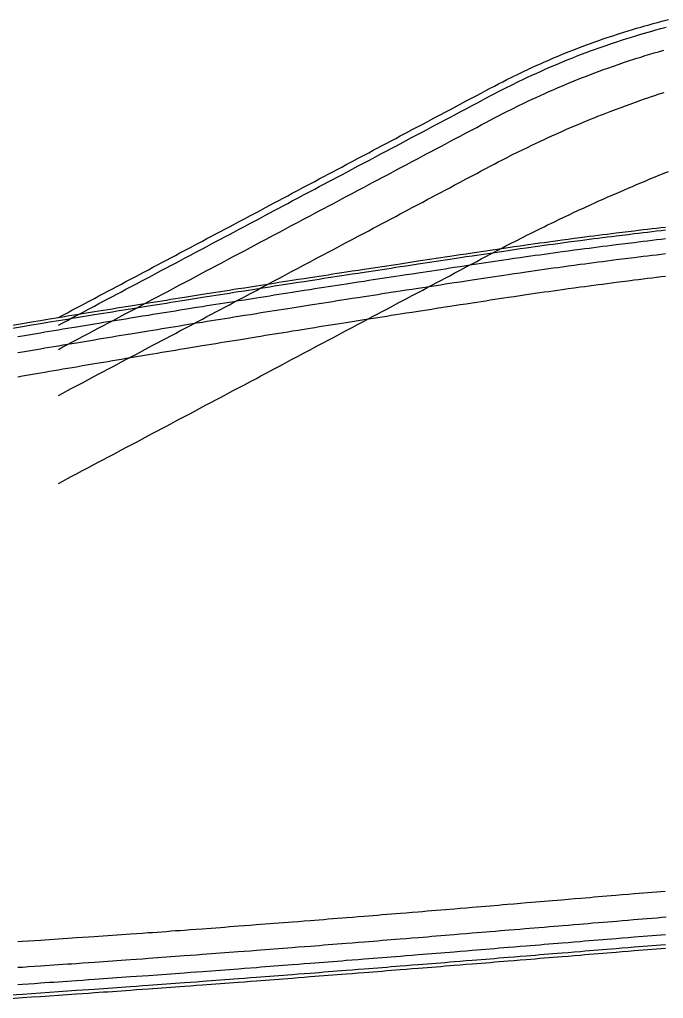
# Model space of a CAD drawing. Extents: x 0 to 9000, y -315 to 2087.
# Drawn here: x 3910 to 5401, y -259 to 2009 of the extents above; entities that cross this region are included whole.
import ezdxf

# ---------------------------------------------------------------- set-up
doc = ezdxf.new("R2010")
doc.units = 0

msp = doc.modelspace()

# ---------------------------------------------------------------- linework, layer by layer
at = {"layer": 'LAY0', "color": 2}
for points in [[(4000, 1319), (4010.42, 1324.53), (4020.83, 1330.06), (4031.25, 1335.59), (4041.67, 1341.12), (4055.56, 1348.5), (4069.44, 1355.87), (4083.33, 1363.25), (4093.75, 1368.78), (4104.17, 1374.31), (4114.58, 1379.84), (4125, 1385.37), (4135.42, 1390.91), (4145.83, 1396.44), (4156.25, 1401.97), (4166.67, 1407.5), (4180.56, 1414.87), (4194.44, 1422.25), (4208.33, 1429.62), (4218.75, 1435.16), (4229.17, 1440.69), (4239.58, 1446.22), (4250, 1451.75), (4260.42, 1457.28), (4270.83, 1462.81), (4281.25, 1468.34), (4291.67, 1473.87), (4305.56, 1481.25), (4319.44, 1488.62), (4333.33, 1496), (4343.75, 1501.53), (4354.17, 1507.06), (4364.58, 1512.59), (4375, 1518.12), (4385.42, 1523.66), (4395.83, 1529.19), (4406.25, 1534.72), (4416.67, 1540.25), (4430.56, 1547.62), (4444.44, 1555), (4458.33, 1562.37), (4468.75, 1567.91), (4479.17, 1573.44), (4489.58, 1578.97), (4500, 1584.5), (4510.42, 1590.03), (4520.83, 1595.56), (4531.25, 1601.09), (4541.67, 1606.62), (4555.56, 1614), (4569.44, 1621.37), (4583.33, 1628.75), (4593.75, 1634.28), (4604.17, 1639.81), (4614.58, 1645.34), (4625, 1650.87), (4635.42, 1656.41), (4645.83, 1661.94), (4656.25, 1667.47), (4666.67, 1673), (4680.56, 1680.37), (4694.44, 1687.75), (4708.33, 1695.12), (4718.75, 1700.66), (4729.17, 1706.19), (4739.58, 1711.72), (4750, 1717.25), (4760.42, 1722.78), (4770.83, 1728.31), (4781.25, 1733.84), (4791.67, 1739.37), (4805.56, 1746.75), (4819.44, 1754.12), (4833.33, 1761.5), (4843.75, 1767.03), (4854.17, 1772.56), (4864.58, 1778.09), (4875, 1783.62), (4885.42, 1789.16), (4895.83, 1794.69), (4906.25, 1800.22), (4916.67, 1805.75), (4930.56, 1813.12), (4944.44, 1820.5), (4958.33, 1827.87), (4968.75, 1833.41), (4979.17, 1838.94), (4989.58, 1844.47), (5000, 1850), (5009.62, 1855.07), (5019.25, 1860.08), (5028.89, 1865.03), (5038.54, 1869.91), (5051.44, 1876.33), (5064.35, 1882.63), (5077.29, 1888.83), (5087.01, 1893.4), (5096.75, 1897.92), (5106.49, 1902.37), (5116.26, 1906.75), (5125.87, 1911.01), (5135.5, 1915.2), (5145.14, 1919.34), (5154.79, 1923.41), (5167.68, 1928.76), (5180.6, 1933.99), (5193.54, 1939.12), (5203.26, 1942.9), (5213, 1946.61), (5222.75, 1950.27), (5232.51, 1953.87), (5242.12, 1957.35), (5251.74, 1960.77), (5261.38, 1964.13), (5271.03, 1967.44), (5283.92, 1971.76), (5296.84, 1975.98), (5309.78, 1980.09), (5319.51, 1983.11), (5329.24, 1986.08), (5339, 1988.98), (5348.77, 1991.83), (5358.37, 1994.57), (5367.99, 1997.26), (5377.63, 1999.89), (5387.28, 2002.47), (5400.16, 2005.82), (5413.08, 2009.08)], [(4000, 1301.17), (4010.42, 1306.7), (4020.83, 1312.24), (4031.25, 1317.77), (4041.67, 1323.3), (4055.56, 1330.67), (4069.44, 1338.05), (4083.33, 1345.42), (4093.75, 1350.95), (4104.17, 1356.49), (4114.58, 1362.02), (4125, 1367.55), (4135.42, 1373.08), (4145.83, 1378.61), (4156.25, 1384.14), (4166.67, 1389.67), (4180.56, 1397.05), (4194.44, 1404.42), (4208.33, 1411.8), (4218.75, 1417.33), (4229.17, 1422.86), (4239.58, 1428.39), (4250, 1433.92), (4260.42, 1439.45), (4270.83, 1444.99), (4281.25, 1450.52), (4291.67, 1456.05), (4305.56, 1463.42), (4319.44, 1470.8), (4333.33, 1478.17), (4343.75, 1483.7), (4354.17, 1489.24), (4364.58, 1494.77), (4375, 1500.3), (4385.42, 1505.83), (4395.83, 1511.36), (4406.25, 1516.89), (4416.67, 1522.42), (4430.56, 1529.8), (4444.44, 1537.17), (4458.33, 1544.55), (4468.75, 1550.08), (4479.17, 1555.61), (4489.58, 1561.14), (4500, 1566.67), (4510.42, 1572.2), (4520.83, 1577.74), (4531.25, 1583.27), (4541.67, 1588.8), (4555.56, 1596.17), (4569.44, 1603.55), (4583.33, 1610.92), (4593.75, 1616.45), (4604.17, 1621.99), (4614.58, 1627.52), (4625, 1633.05), (4635.42, 1638.58), (4645.83, 1644.11), (4656.25, 1649.64), (4666.67, 1655.17), (4680.56, 1662.55), (4694.44, 1669.92), (4708.33, 1677.3), (4718.75, 1682.83), (4729.17, 1688.36), (4739.58, 1693.89), (4750, 1699.42), (4760.42, 1704.95), (4770.83, 1710.49), (4781.25, 1716.02), (4791.67, 1721.55), (4805.56, 1728.92), (4819.44, 1736.3), (4833.33, 1743.67), (4843.75, 1749.2), (4854.17, 1754.74), (4864.58, 1760.27), (4875, 1765.8), (4885.42, 1771.33), (4895.83, 1776.86), (4906.25, 1782.39), (4916.67, 1787.92), (4930.56, 1795.3), (4944.44, 1802.67), (4958.33, 1810.05), (4968.75, 1815.58), (4979.17, 1821.11), (4989.58, 1826.64), (5000, 1832.17), (5009.43, 1837.15), (5018.91, 1842.08), (5028.42, 1846.96), (5037.98, 1851.8), (5050.8, 1858.19), (5063.7, 1864.5), (5076.69, 1870.74), (5086.5, 1875.38), (5096.36, 1879.97), (5106.28, 1884.53), (5116.26, 1889.05), (5125.36, 1893.11), (5134.53, 1897.14), (5143.78, 1901.13), (5153.11, 1905.1), (5165.72, 1910.37), (5178.54, 1915.6), (5191.6, 1920.82), (5201.57, 1924.74), (5211.7, 1928.66), (5222.01, 1932.59), (5232.51, 1936.54), (5241.34, 1939.8), (5250.22, 1943.01), (5259.18, 1946.19), (5268.25, 1949.34), (5280.57, 1953.53), (5293.22, 1957.73), (5306.28, 1961.96), (5316.39, 1965.16), (5326.81, 1968.41), (5337.59, 1971.72), (5348.77, 1975.1), (5357.39, 1977.65), (5365.99, 1980.13), (5374.63, 1982.56), (5383.38, 1984.96), (5395.3, 1988.15), (5407.67, 1991.35)], [(4000, 1245.02), (4010.42, 1250.55), (4020.83, 1256.08), (4031.25, 1261.61), (4041.67, 1267.14), (4055.56, 1274.52), (4069.44, 1281.89), (4083.33, 1289.27), (4093.75, 1294.8), (4104.17, 1300.33), (4114.58, 1305.86), (4125, 1311.39), (4135.42, 1316.92), (4145.83, 1322.46), (4156.25, 1327.99), (4166.67, 1333.52), (4180.56, 1340.89), (4194.44, 1348.27), (4208.33, 1355.64), (4218.75, 1361.17), (4229.17, 1366.71), (4239.58, 1372.24), (4250, 1377.77), (4260.42, 1383.3), (4270.83, 1388.83), (4281.25, 1394.36), (4291.67, 1399.89), (4305.56, 1407.27), (4319.44, 1414.64), (4333.33, 1422.02), (4343.75, 1427.55), (4354.17, 1433.08), (4364.58, 1438.61), (4375, 1444.14), (4385.42, 1449.67), (4395.83, 1455.21), (4406.25, 1460.74), (4416.67, 1466.27), (4430.56, 1473.64), (4444.44, 1481.02), (4458.33, 1488.39), (4468.75, 1493.92), (4479.17, 1499.46), (4489.58, 1504.99), (4500, 1510.52), (4510.42, 1516.05), (4520.83, 1521.58), (4531.25, 1527.11), (4541.67, 1532.64), (4555.56, 1540.02), (4569.44, 1547.39), (4583.33, 1554.77), (4593.75, 1560.3), (4604.17, 1565.83), (4614.58, 1571.36), (4625, 1576.89), (4635.42, 1582.42), (4645.83, 1587.96), (4656.25, 1593.49), (4666.67, 1599.02), (4680.56, 1606.39), (4694.44, 1613.77), (4708.33, 1621.14), (4718.75, 1626.67), (4729.17, 1632.21), (4739.58, 1637.74), (4750, 1643.27), (4760.42, 1648.8), (4770.83, 1654.33), (4781.25, 1659.86), (4791.67, 1665.39), (4805.56, 1672.77), (4819.44, 1680.14), (4833.33, 1687.52), (4843.75, 1693.05), (4854.17, 1698.58), (4864.58, 1704.11), (4875, 1709.64), (4885.42, 1715.17), (4895.83, 1720.71), (4906.25, 1726.24), (4916.67, 1731.77), (4930.56, 1739.14), (4944.44, 1746.52), (4958.33, 1753.89), (4968.75, 1759.42), (4979.17, 1764.96), (4989.58, 1770.49), (5000, 1776.02), (5009.71, 1781.14), (5019.41, 1786.2), (5029.11, 1791.2), (5038.8, 1796.13), (5051.73, 1802.6), (5064.64, 1808.97), (5077.56, 1815.22), (5087.24, 1819.83), (5096.91, 1824.38), (5106.59, 1828.87), (5116.26, 1833.29), (5126.15, 1837.76), (5136.01, 1842.15), (5145.82, 1846.46), (5155.6, 1850.7), (5168.57, 1856.23), (5181.48, 1861.63), (5194.33, 1866.9), (5203.92, 1870.77), (5213.48, 1874.56), (5223.01, 1878.28), (5232.51, 1881.93), (5242.63, 1885.76), (5252.65, 1889.5), (5262.59, 1893.16), (5272.45, 1896.72), (5285.46, 1901.35), (5298.35, 1905.83), (5311.11, 1910.18), (5320.61, 1913.34), (5330.05, 1916.43), (5339.44, 1919.44), (5348.77, 1922.38), (5359.14, 1925.59), (5369.36, 1928.7), (5379.42, 1931.71), (5389.36, 1934.64), (5402.41, 1938.4)], [(4000, 1138.38), (4010.42, 1143.91), (4020.83, 1149.44), (4031.25, 1154.98), (4041.67, 1160.51), (4055.56, 1167.88), (4069.44, 1175.26), (4083.33, 1182.63), (4093.75, 1188.16), (4104.17, 1193.69), (4114.58, 1199.23), (4125, 1204.76), (4135.42, 1210.29), (4145.83, 1215.82), (4156.25, 1221.35), (4166.67, 1226.88), (4180.56, 1234.26), (4194.44, 1241.63), (4208.33, 1249.01), (4218.75, 1254.54), (4229.17, 1260.07), (4239.58, 1265.6), (4250, 1271.13), (4260.42, 1276.66), (4270.83, 1282.19), (4281.25, 1287.73), (4291.67, 1293.26), (4305.56, 1300.63), (4319.44, 1308.01), (4333.33, 1315.38), (4343.75, 1320.91), (4354.17, 1326.44), (4364.58, 1331.98), (4375, 1337.51), (4385.42, 1343.04), (4395.83, 1348.57), (4406.25, 1354.1), (4416.67, 1359.63), (4430.56, 1367.01), (4444.44, 1374.38), (4458.33, 1381.76), (4468.75, 1387.29), (4479.17, 1392.82), (4489.58, 1398.35), (4500, 1403.88), (4510.42, 1409.41), (4520.83, 1414.94), (4531.25, 1420.48), (4541.67, 1426.01), (4555.56, 1433.38), (4569.44, 1440.76), (4583.33, 1448.13), (4593.75, 1453.66), (4604.17, 1459.19), (4614.58, 1464.73), (4625, 1470.26), (4635.42, 1475.79), (4645.83, 1481.32), (4656.25, 1486.85), (4666.67, 1492.38), (4680.56, 1499.76), (4694.44, 1507.13), (4708.33, 1514.51), (4718.75, 1520.04), (4729.17, 1525.57), (4739.58, 1531.1), (4750, 1536.63), (4760.42, 1542.16), (4770.83, 1547.69), (4781.25, 1553.23), (4791.67, 1558.76), (4805.56, 1566.13), (4819.44, 1573.51), (4833.33, 1580.88), (4843.75, 1586.41), (4854.17, 1591.94), (4864.58, 1597.48), (4875, 1603.01), (4885.42, 1608.54), (4895.83, 1614.07), (4906.25, 1619.6), (4916.67, 1625.13), (4930.56, 1632.51), (4944.44, 1639.88), (4958.33, 1647.26), (4968.75, 1652.79), (4979.17, 1658.32), (4989.58, 1663.85), (5000, 1669.38), (5009.32, 1674.3), (5018.68, 1679.2), (5028.11, 1684.08), (5037.6, 1688.94), (5050.36, 1695.39), (5063.24, 1701.82), (5076.26, 1708.23), (5086.12, 1713.03), (5096.07, 1717.82), (5106.12, 1722.61), (5116.26, 1727.4), (5125.09, 1731.53), (5133.98, 1735.63), (5142.95, 1739.72), (5152.03, 1743.8), (5164.36, 1749.28), (5177.02, 1754.81), (5190.08, 1760.44), (5200.18, 1764.75), (5210.6, 1769.14), (5221.36, 1773.63), (5232.51, 1778.25), (5241.06, 1781.74), (5249.51, 1785.15), (5257.97, 1788.5), (5266.5, 1791.84), (5278.16, 1796.33), (5290.31, 1800.93), (5303.17, 1805.73), (5313.44, 1809.51), (5324.36, 1813.49), (5336.09, 1817.72), (5348.77, 1822.27), (5357.32, 1825.29), (5365.38, 1828.09), (5373.18, 1830.76), (5380.94, 1833.37), (5391.51, 1836.85), (5402.7, 1840.47)], [(4000, 934.561), (4010.42, 940.092), (4020.83, 945.624), (4031.25, 951.155), (4041.67, 956.686), (4055.56, 964.061), (4069.44, 971.436), (4083.33, 978.811), (4093.75, 984.342), (4104.17, 989.874), (4114.58, 995.405), (4125, 1000.94), (4135.42, 1006.47), (4145.83, 1012), (4156.25, 1017.53), (4166.67, 1023.06), (4180.56, 1030.44), (4194.44, 1037.81), (4208.33, 1045.19), (4218.75, 1050.72), (4229.17, 1056.25), (4239.58, 1061.78), (4250, 1067.31), (4260.42, 1072.84), (4270.83, 1078.37), (4281.25, 1083.9), (4291.67, 1089.44), (4305.56, 1096.81), (4319.44, 1104.19), (4333.33, 1111.56), (4343.75, 1117.09), (4354.17, 1122.62), (4364.58, 1128.15), (4375, 1133.69), (4385.42, 1139.22), (4395.83, 1144.75), (4406.25, 1150.28), (4416.67, 1155.81), (4430.56, 1163.19), (4444.44, 1170.56), (4458.33, 1177.94), (4468.75, 1183.47), (4479.17, 1189), (4489.58, 1194.53), (4500, 1200.06), (4510.42, 1205.59), (4520.83, 1211.12), (4531.25, 1216.65), (4541.67, 1222.19), (4555.56, 1229.56), (4569.44, 1236.94), (4583.33, 1244.31), (4593.75, 1249.84), (4604.17, 1255.37), (4614.58, 1260.9), (4625, 1266.44), (4635.42, 1271.97), (4645.83, 1277.5), (4656.25, 1283.03), (4666.67, 1288.56), (4680.56, 1295.94), (4694.44, 1303.31), (4708.33, 1310.69), (4718.75, 1316.22), (4729.17, 1321.75), (4739.58, 1327.28), (4750, 1332.81), (4760.42, 1338.34), (4770.83, 1343.87), (4781.25, 1349.4), (4791.67, 1354.94), (4805.56, 1362.31), (4819.44, 1369.69), (4833.33, 1377.06), (4843.75, 1382.59), (4854.17, 1388.12), (4864.58, 1393.65), (4875, 1399.19), (4885.42, 1404.72), (4895.83, 1410.25), (4906.25, 1415.78), (4916.67, 1421.31), (4930.56, 1428.69), (4944.44, 1436.06), (4958.33, 1443.44), (4968.75, 1448.97), (4979.17, 1454.5), (4989.58, 1460.03), (5000, 1465.56), (5008.97, 1470.31), (5018.01, 1475.06), (5027.13, 1479.83), (5036.36, 1484.62), (5048.85, 1491.06), (5061.61, 1497.58), (5074.67, 1504.21), (5084.71, 1509.27), (5094.97, 1514.42), (5105.47, 1519.66), (5116.26, 1525.02), (5124.79, 1529.22), (5132.88, 1533.18), (5140.75, 1537.01), (5148.59, 1540.78), (5159.27, 1545.88), (5170.57, 1551.24), (5182.93, 1557.04), (5193.2, 1561.84), (5204.63, 1567.16), (5217.57, 1573.16), (5232.51, 1580.06), (5242.21, 1584.51), (5251.89, 1588.88), (5261.54, 1593.2), (5271.19, 1597.46), (5284.04, 1603.09), (5296.9, 1608.66), (5309.78, 1614.21), (5319.47, 1618.37), (5329.2, 1622.53), (5338.96, 1626.71), (5348.77, 1630.92), (5358.49, 1635.06), (5368.18, 1639.11), (5377.84, 1643.1), (5387.48, 1647.02), (5400.32, 1652.18), (5413.16, 1657.3)], [(3888.85, 1293.59), (3916.6, 1298.2), (3937.43, 1301.64), (3958.27, 1305.08), (3979.12, 1308.5), (4000, 1311.92), (4010.44, 1313.62), (4020.86, 1315.33), (4031.28, 1317.03), (4041.69, 1318.73), (4055.56, 1321), (4069.43, 1323.26), (4083.31, 1325.52), (4093.72, 1327.21), (4104.14, 1328.9), (4114.56, 1330.6), (4125, 1332.28), (4135.43, 1333.97), (4145.85, 1335.66), (4156.27, 1337.34), (4166.68, 1339.02), (4180.56, 1341.26), (4194.43, 1343.5), (4208.31, 1345.74), (4218.73, 1347.41), (4229.14, 1349.08), (4239.57, 1350.75), (4250, 1352.42), (4260.43, 1354.09), (4270.85, 1355.75), (4281.26, 1357.41), (4291.67, 1359.07), (4305.55, 1361.29), (4319.43, 1363.5), (4333.32, 1365.7), (4343.73, 1367.36), (4354.15, 1369.01), (4364.57, 1370.65), (4375, 1372.3), (4385.42, 1373.94), (4395.84, 1375.58), (4406.26, 1377.22), (4416.67, 1378.86), (4430.55, 1381.04), (4444.44, 1383.22), (4458.32, 1385.4), (4468.74, 1387.02), (4479.15, 1388.65), (4489.57, 1390.27), (4500, 1391.89), (4510.42, 1393.51), (4520.84, 1395.13), (4531.26, 1396.75), (4541.67, 1398.36), (4555.56, 1400.51), (4569.44, 1402.66), (4583.32, 1404.81), (4593.73, 1406.42), (4604.15, 1408.03), (4614.57, 1409.63), (4625, 1411.24), (4635.42, 1412.84), (4645.84, 1414.44), (4656.26, 1416.04), (4666.67, 1417.64), (4680.56, 1419.77), (4694.44, 1421.9), (4708.32, 1424.02), (4718.74, 1425.62), (4729.15, 1427.21), (4739.57, 1428.8), (4750, 1430.39), (4760.42, 1431.98), (4770.84, 1433.56), (4781.26, 1435.15), (4791.67, 1436.73), (4805.56, 1438.84), (4819.44, 1440.95), (4833.32, 1443.06), (4843.74, 1444.64), (4854.15, 1446.22), (4864.57, 1447.8), (4875, 1449.37), (4885.42, 1450.95), (4895.84, 1452.52), (4906.26, 1454.09), (4916.67, 1455.67), (4930.56, 1457.76), (4944.44, 1459.86), (4958.32, 1461.95), (4968.74, 1463.51), (4979.15, 1465.08), (4989.58, 1466.65), (5000, 1468.21), (5010.41, 1469.77), (5020.82, 1471.32), (5031.23, 1472.85), (5041.64, 1474.38), (5055.53, 1476.4), (5069.42, 1478.41), (5083.31, 1480.39), (5093.73, 1481.87), (5104.15, 1483.34), (5114.58, 1484.8), (5125, 1486.25), (5135.41, 1487.68), (5145.82, 1489.11), (5156.23, 1490.53), (5166.65, 1491.94), (5180.53, 1493.8), (5194.42, 1495.64), (5208.31, 1497.47), (5218.73, 1498.84), (5229.15, 1500.19), (5239.58, 1501.53), (5250, 1502.87), (5260.41, 1504.19), (5270.82, 1505.5), (5281.24, 1506.81), (5291.65, 1508.1), (5305.54, 1509.82), (5319.43, 1511.52), (5333.32, 1513.2), (5343.74, 1514.46), (5354.16, 1515.7), (5364.58, 1516.94), (5375, 1518.16), (5385.41, 1519.38), (5395.82, 1520.59), (5406.24, 1521.79)], [(3888.86, 1300.73), (3916.64, 1305.32), (3937.48, 1308.75), (3958.32, 1312.18), (3979.16, 1315.59), (4000, 1319), (4010.42, 1320.7), (4020.83, 1322.4), (4031.25, 1324.1), (4041.66, 1325.79), (4055.55, 1328.05), (4069.44, 1330.31), (4083.33, 1332.57), (4093.75, 1334.26), (4104.16, 1335.94), (4114.58, 1337.63), (4125, 1339.32), (4135.42, 1341), (4145.83, 1342.68), (4156.25, 1344.36), (4166.66, 1346.04), (4180.55, 1348.27), (4194.44, 1350.51), (4208.33, 1352.73), (4218.75, 1354.4), (4229.16, 1356.07), (4239.58, 1357.74), (4250, 1359.41), (4260.42, 1361.07), (4270.83, 1362.73), (4281.25, 1364.39), (4291.66, 1366.05), (4305.55, 1368.25), (4319.44, 1370.46), (4333.33, 1372.66), (4343.75, 1374.31), (4354.16, 1375.95), (4364.58, 1377.6), (4375, 1379.24), (4385.41, 1380.88), (4395.83, 1382.52), (4406.25, 1384.16), (4416.66, 1385.79), (4430.55, 1387.97), (4444.44, 1390.14), (4458.33, 1392.31), (4468.75, 1393.94), (4479.16, 1395.56), (4489.58, 1397.18), (4500, 1398.8), (4510.42, 1400.42), (4520.83, 1402.03), (4531.25, 1403.65), (4541.66, 1405.26), (4555.55, 1407.41), (4569.44, 1409.55), (4583.33, 1411.69), (4593.75, 1413.3), (4604.16, 1414.9), (4614.58, 1416.51), (4625, 1418.11), (4635.42, 1419.71), (4645.83, 1421.31), (4656.25, 1422.9), (4666.66, 1424.5), (4680.55, 1426.63), (4694.44, 1428.75), (4708.33, 1430.87), (4718.75, 1432.46), (4729.16, 1434.05), (4739.58, 1435.64), (4750, 1437.23), (4760.42, 1438.81), (4770.83, 1440.4), (4781.25, 1441.98), (4791.66, 1443.56), (4805.55, 1445.67), (4819.44, 1447.78), (4833.33, 1449.88), (4843.75, 1451.46), (4854.17, 1453.04), (4864.58, 1454.61), (4875, 1456.19), (4885.42, 1457.76), (4895.83, 1459.33), (4906.25, 1460.9), (4916.66, 1462.47), (4930.55, 1464.56), (4944.44, 1466.65), (4958.33, 1468.74), (4968.75, 1470.31), (4979.17, 1471.87), (4989.58, 1473.44), (5000, 1475), (5010.41, 1476.56), (5020.82, 1478.1), (5031.23, 1479.64), (5041.64, 1481.16), (5055.53, 1483.18), (5069.42, 1485.18), (5083.31, 1487.17), (5093.73, 1488.64), (5104.15, 1490.11), (5114.58, 1491.56), (5125, 1493.01), (5135.41, 1494.44), (5145.82, 1495.87), (5156.23, 1497.28), (5166.65, 1498.69), (5180.53, 1500.55), (5194.42, 1502.39), (5208.31, 1504.22), (5218.73, 1505.58), (5229.15, 1506.93), (5239.58, 1508.27), (5250, 1509.6), (5260.41, 1510.92), (5270.82, 1512.23), (5281.24, 1513.53), (5291.65, 1514.83), (5305.54, 1516.54), (5319.43, 1518.23), (5333.32, 1519.92), (5343.74, 1521.17), (5354.16, 1522.41), (5364.58, 1523.64), (5375, 1524.86), (5385.41, 1526.08), (5395.82, 1527.29), (5406.24, 1528.48)], [(3906.24, 1274.98), (3916.65, 1276.72), (3930.55, 1279.04), (3944.44, 1281.35), (3958.33, 1283.66), (3968.75, 1285.39), (3979.17, 1287.11), (3989.59, 1288.84), (4000, 1290.56), (4010.39, 1292.27), (4020.8, 1293.99), (4031.21, 1295.7), (4041.63, 1297.42), (4055.54, 1299.71), (4069.45, 1301.99), (4083.36, 1304.27), (4093.78, 1305.98), (4104.2, 1307.69), (4114.61, 1309.39), (4125, 1311.08), (4135.4, 1312.78), (4145.81, 1314.48), (4156.22, 1316.17), (4166.64, 1317.87), (4180.54, 1320.13), (4194.45, 1322.38), (4208.35, 1324.64), (4218.77, 1326.32), (4229.19, 1328.01), (4239.6, 1329.69), (4250, 1331.36), (4260.4, 1333.04), (4270.81, 1334.71), (4281.23, 1336.39), (4291.65, 1338.06), (4305.54, 1340.29), (4319.44, 1342.51), (4333.34, 1344.73), (4343.76, 1346.4), (4354.18, 1348.06), (4364.59, 1349.72), (4375, 1351.37), (4385.41, 1353.02), (4395.82, 1354.67), (4406.23, 1356.32), (4416.65, 1357.97), (4430.55, 1360.17), (4444.44, 1362.36), (4458.34, 1364.55), (4468.76, 1366.18), (4479.18, 1367.82), (4489.59, 1369.45), (4500, 1371.08), (4510.41, 1372.71), (4520.82, 1374.33), (4531.23, 1375.96), (4541.65, 1377.58), (4555.55, 1379.75), (4569.44, 1381.91), (4583.34, 1384.07), (4593.76, 1385.69), (4604.18, 1387.31), (4614.59, 1388.92), (4625, 1390.53), (4635.41, 1392.14), (4645.82, 1393.75), (4656.23, 1395.36), (4666.65, 1396.96), (4680.55, 1399.11), (4694.44, 1401.25), (4708.34, 1403.39), (4718.76, 1404.99), (4729.18, 1406.59), (4739.59, 1408.18), (4750, 1409.78), (4760.41, 1411.37), (4770.82, 1412.97), (4781.24, 1414.56), (4791.65, 1416.15), (4805.55, 1418.27), (4819.44, 1420.39), (4833.34, 1422.51), (4843.76, 1424.1), (4854.18, 1425.69), (4864.59, 1427.27), (4875, 1428.85), (4885.41, 1430.43), (4895.82, 1432.01), (4906.24, 1433.59), (4916.66, 1435.17), (4930.55, 1437.27), (4944.45, 1439.38), (4958.34, 1441.48), (4968.76, 1443.05), (4979.18, 1444.63), (4989.59, 1446.2), (5000, 1447.77), (5010.41, 1449.33), (5020.82, 1450.88), (5031.23, 1452.43), (5041.64, 1453.96), (5055.53, 1455.99), (5069.42, 1458), (5083.31, 1460), (5093.73, 1461.48), (5104.15, 1462.96), (5114.58, 1464.42), (5125, 1465.88), (5135.41, 1467.32), (5145.82, 1468.76), (5156.23, 1470.18), (5166.65, 1471.6), (5180.53, 1473.47), (5194.42, 1475.32), (5208.31, 1477.16), (5218.73, 1478.53), (5229.15, 1479.89), (5239.58, 1481.25), (5250, 1482.59), (5260.41, 1483.92), (5270.82, 1485.24), (5281.24, 1486.56), (5291.65, 1487.86), (5305.54, 1489.59), (5319.43, 1491.29), (5333.32, 1492.99), (5343.73, 1494.25), (5354.16, 1495.5), (5364.58, 1496.75), (5375, 1497.99), (5385.41, 1499.21), (5395.83, 1500.43), (5406.24, 1501.64)], [(3906.23, 1237.66), (3916.65, 1239.43), (3930.54, 1241.78), (3944.44, 1244.13), (3958.33, 1246.48), (3968.75, 1248.24), (3979.17, 1249.99), (3989.59, 1251.74), (4000, 1253.48), (4010.38, 1255.22), (4020.78, 1256.96), (4031.2, 1258.7), (4041.62, 1260.45), (4055.54, 1262.77), (4069.45, 1265.09), (4083.37, 1267.41), (4093.8, 1269.14), (4104.21, 1270.87), (4114.62, 1272.59), (4125, 1274.31), (4135.38, 1276.03), (4145.79, 1277.75), (4156.2, 1279.47), (4166.63, 1281.19), (4180.54, 1283.48), (4194.45, 1285.77), (4208.36, 1288.05), (4218.79, 1289.76), (4229.21, 1291.46), (4239.61, 1293.16), (4250, 1294.86), (4260.39, 1296.55), (4270.79, 1298.25), (4281.21, 1299.94), (4291.63, 1301.64), (4305.54, 1303.89), (4319.45, 1306.15), (4333.36, 1308.4), (4343.78, 1310.08), (4354.2, 1311.76), (4364.61, 1313.44), (4375, 1315.11), (4385.39, 1316.77), (4395.8, 1318.44), (4406.21, 1320.11), (4416.64, 1321.78), (4430.54, 1324), (4444.45, 1326.22), (4458.35, 1328.43), (4468.78, 1330.09), (4479.19, 1331.74), (4489.6, 1333.39), (4500, 1335.04), (4510.39, 1336.68), (4520.79, 1338.32), (4531.21, 1339.96), (4541.63, 1341.61), (4555.54, 1343.8), (4569.45, 1345.98), (4583.36, 1348.17), (4593.78, 1349.8), (4604.2, 1351.43), (4614.61, 1353.06), (4625, 1354.69), (4635.39, 1356.31), (4645.8, 1357.93), (4656.21, 1359.56), (4666.63, 1361.18), (4680.54, 1363.34), (4694.45, 1365.51), (4708.36, 1367.67), (4718.78, 1369.28), (4729.2, 1370.9), (4739.61, 1372.51), (4750, 1374.11), (4760.39, 1375.72), (4770.8, 1377.33), (4781.21, 1378.93), (4791.64, 1380.54), (4805.54, 1382.68), (4819.45, 1384.82), (4833.36, 1386.96), (4843.78, 1388.56), (4854.2, 1390.16), (4864.61, 1391.75), (4875, 1393.35), (4885.39, 1394.94), (4895.8, 1396.53), (4906.21, 1398.12), (4916.64, 1399.71), (4930.54, 1401.84), (4944.45, 1403.96), (4958.36, 1406.08), (4968.78, 1407.66), (4979.2, 1409.25), (4989.61, 1410.83), (5000, 1412.41), (5010.41, 1413.98), (5020.82, 1415.55), (5031.23, 1417.1), (5041.64, 1418.65), (5055.53, 1420.7), (5069.42, 1422.72), (5083.31, 1424.74), (5093.73, 1426.23), (5104.15, 1427.72), (5114.58, 1429.2), (5125, 1430.67), (5135.41, 1432.12), (5145.82, 1433.57), (5156.23, 1435.01), (5166.65, 1436.44), (5180.53, 1438.33), (5194.42, 1440.2), (5208.31, 1442.06), (5218.73, 1443.44), (5229.15, 1444.82), (5239.58, 1446.18), (5250, 1447.54), (5260.41, 1448.88), (5270.83, 1450.22), (5281.24, 1451.55), (5291.65, 1452.87), (5305.54, 1454.61), (5319.42, 1456.34), (5333.31, 1458.06), (5343.73, 1459.34), (5354.15, 1460.6), (5364.58, 1461.86), (5375, 1463.11), (5385.41, 1464.35), (5395.83, 1465.59), (5406.24, 1466.81)], [(3906.28, 1181.55), (3916.68, 1183.36), (3930.55, 1185.78), (3944.42, 1188.19), (3958.3, 1190.59), (3968.71, 1192.39), (3979.13, 1194.19), (3989.56, 1195.98), (4000, 1197.77), (4010.54, 1199.58), (4021.02, 1201.37), (4031.44, 1203.16), (4041.81, 1204.93), (4055.6, 1207.3), (4069.38, 1209.65), (4083.18, 1212), (4093.55, 1213.77), (4103.97, 1215.54), (4114.45, 1217.31), (4125, 1219.1), (4135.52, 1220.87), (4145.98, 1222.64), (4156.4, 1224.39), (4166.78, 1226.14), (4180.59, 1228.47), (4194.39, 1230.79), (4208.2, 1233.11), (4218.59, 1234.85), (4229.01, 1236.59), (4239.47, 1238.33), (4250, 1240.08), (4260.5, 1241.82), (4270.95, 1243.56), (4281.37, 1245.29), (4291.76, 1247.01), (4305.59, 1249.3), (4319.4, 1251.58), (4333.23, 1253.87), (4343.62, 1255.58), (4354.04, 1257.29), (4364.5, 1259), (4375, 1260.72), (4385.48, 1262.43), (4395.93, 1264.13), (4406.34, 1265.83), (4416.74, 1267.53), (4430.58, 1269.78), (4444.41, 1272.03), (4458.25, 1274.27), (4468.65, 1275.96), (4479.07, 1277.64), (4489.52, 1279.32), (4500, 1281.01), (4510.49, 1282.69), (4520.93, 1284.37), (4531.35, 1286.04), (4541.74, 1287.7), (4555.58, 1289.92), (4569.41, 1292.13), (4583.25, 1294.34), (4593.64, 1296), (4604.06, 1297.66), (4614.51, 1299.32), (4625, 1300.98), (4635.48, 1302.64), (4645.92, 1304.29), (4656.34, 1305.94), (4666.74, 1307.59), (4680.58, 1309.78), (4694.41, 1311.96), (4708.26, 1314.14), (4718.65, 1315.78), (4729.07, 1317.42), (4739.52, 1319.06), (4750, 1320.7), (4760.47, 1322.34), (4770.91, 1323.97), (4781.33, 1325.6), (4791.73, 1327.23), (4805.58, 1329.39), (4819.42, 1331.55), (4833.26, 1333.71), (4843.66, 1335.33), (4854.08, 1336.95), (4864.52, 1338.57), (4875, 1340.19), (4885.47, 1341.82), (4895.91, 1343.43), (4906.33, 1345.04), (4916.73, 1346.65), (4930.57, 1348.79), (4944.42, 1350.93), (4958.27, 1353.07), (4968.67, 1354.67), (4979.09, 1356.28), (4989.53, 1357.88), (5000, 1359.49), (5010.41, 1361.08), (5020.82, 1362.66), (5031.24, 1364.24), (5041.65, 1365.8), (5055.53, 1367.88), (5069.42, 1369.93), (5083.31, 1371.97), (5093.73, 1373.49), (5104.15, 1375), (5114.57, 1376.49), (5125, 1377.98), (5135.41, 1379.46), (5145.82, 1380.92), (5156.23, 1382.38), (5166.65, 1383.83), (5180.53, 1385.75), (5194.42, 1387.66), (5208.31, 1389.55), (5218.73, 1390.95), (5229.15, 1392.35), (5239.58, 1393.74), (5250, 1395.11), (5260.41, 1396.48), (5270.82, 1397.84), (5281.23, 1399.19), (5291.65, 1400.53), (5305.54, 1402.31), (5319.43, 1404.07), (5333.32, 1405.82), (5343.74, 1407.12), (5354.16, 1408.41), (5364.58, 1409.69), (5375, 1410.97), (5385.41, 1412.23), (5395.82, 1413.49), (5406.23, 1414.74)], [(5405.32, -10.569), (5394.92, -11.4383), (5384.8, -12.2869), (5375, -13.1105), (5365.35, -13.922), (5355.29, -14.765), (5344.9, -15.6343), (5334.25, -16.524), (5319.79, -17.7309), (5305.21, -18.9465), (5290.75, -20.1543), (5280.1, -21.0452), (5269.71, -21.9162), (5259.65, -22.7614), (5250, -23.5754), (5240.54, -24.3737), (5230.57, -25.2113), (5220.19, -26.082), (5209.48, -26.9786), (5194.87, -28.2004), (5180.13, -29.4333), (5165.52, -30.6559), (5154.81, -31.5538), (5144.43, -32.4261), (5134.46, -33.2658), (5125, -34.0665), (5115.69, -34.8542), (5105.81, -35.6874), (5095.44, -36.5595), (5084.68, -37.4621), (5069.95, -38.6967), (5055.05, -39.9444), (5040.32, -41.18), (5029.56, -42.0838), (5019.19, -42.9576), (5009.31, -43.7931), (5000, -44.5832), (4989.25, -45.4951), (4978.69, -46.3866), (4968.27, -47.2617), (4957.95, -48.1244), (4944.31, -49.2622), (4930.7, -50.3936), (4917.05, -51.5274), (4906.73, -52.3846), (4896.31, -53.252), (4885.75, -54.1333), (4875, -55.0326), (4864.26, -55.93), (4853.7, -56.807), (4843.28, -57.6678), (4832.96, -58.5162), (4819.31, -59.6347), (4805.69, -60.7466), (4792.04, -61.8605), (4781.72, -62.7024), (4771.3, -63.5541), (4760.74, -64.4193), (4750, -65.3021), (4739.26, -66.1832), (4728.7, -67.0438), (4718.28, -67.888), (4707.96, -68.7196), (4694.31, -69.8155), (4680.7, -70.9045), (4667.04, -71.9952), (4656.72, -72.8194), (4646.3, -73.6532), (4635.74, -74.5004), (4625, -75.3648), (4614.26, -76.2279), (4603.69, -77.07), (4593.27, -77.8953), (4582.96, -78.7078), (4569.31, -79.7778), (4555.7, -80.8404), (4542.05, -81.9045), (4531.73, -82.7087), (4521.31, -83.5224), (4510.75, -84.3493), (4500, -85.1936), (4489.29, -86.0329), (4478.74, -86.8523), (4468.32, -87.6556), (4458, -88.4464), (4444.32, -89.4875), (4430.68, -90.5208), (4417.01, -91.5545), (4406.68, -92.3347), (4396.26, -93.123), (4385.71, -93.9231), (4375, -94.7385), (4364.25, -95.5546), (4353.68, -96.349), (4343.26, -97.126), (4332.95, -97.8896), (4319.31, -98.8935), (4305.7, -99.8892), (4292.05, -100.886), (4281.74, -101.638), (4271.32, -102.4), (4260.75, -103.175), (4250, -103.967), (4239.2, -104.76), (4228.62, -105.53), (4218.2, -106.28), (4207.9, -107.016), (4194.29, -107.982), (4180.72, -108.94), (4167.11, -109.899), (4156.81, -110.624), (4146.39, -111.359), (4135.8, -112.109), (4125, -112.877), (4114.15, -113.647), (4103.55, -114.391), (4093.13, -115.115), (4082.84, -115.823), (4069.27, -116.751), (4055.74, -117.67), (4042.16, -118.591), (4031.88, -119.288), (4021.46, -119.996), (4010.85, -120.72), (4000, -121.465), (3989.53, -122.183), (3979.09, -122.893), (3968.67, -123.596), (3958.28, -124.292), (3944.43, -125.211), (3930.58, -126.122), (3916.73, -127.025), (3906.33, -127.699)], [(5407.75, -70.5774), (5397.33, -71.4377), (5386.46, -72.3345), (5375, -73.2796), (5363.28, -74.2462), (5352.31, -75.152), (5341.9, -76.0125), (5331.88, -76.8406), (5318.91, -77.9144), (5306.09, -78.9762), (5293.11, -80.0503), (5283.1, -80.8788), (5272.69, -81.7399), (5261.72, -82.6466), (5250, -83.6143), (5237.88, -84.6151), (5226.75, -85.535), (5216.36, -86.3957), (5206.47, -87.2149), (5193.76, -88.2686), (5181.24, -89.3071), (5168.53, -90.361), (5158.64, -91.1807), (5148.25, -92.042), (5137.12, -92.9627), (5125, -93.9646), (5112.62, -94.9884), (5101.39, -95.9177), (5091, -96.7788), (5081.2, -97.5925), (5068.66, -98.6336), (5056.34, -99.6576), (5043.8, -100.699), (5034, -101.513), (5023.61, -102.375), (5012.38, -103.305), (5000, -104.33), (4989.77, -105.177), (4979.44, -106.032), (4969.02, -106.894), (4958.55, -107.76), (4944.53, -108.92), (4930.48, -110.08), (4916.45, -111.236), (4905.98, -112.098), (4895.57, -112.954), (4885.23, -113.8), (4875, -114.637), (4864.75, -115.473), (4854.41, -116.317), (4844, -117.167), (4833.53, -118.021), (4819.52, -119.163), (4805.48, -120.305), (4791.47, -121.444), (4781, -122.292), (4770.59, -123.134), (4760.25, -123.968), (4750, -124.792), (4739.74, -125.616), (4729.4, -126.447), (4718.99, -127.283), (4708.52, -128.122), (4694.51, -129.244), (4680.49, -130.366), (4666.48, -131.484), (4656.02, -132.317), (4645.6, -133.143), (4635.26, -133.962), (4625, -134.772), (4614.73, -135.581), (4604.39, -136.396), (4593.97, -137.216), (4583.51, -138.039), (4569.51, -139.138), (4555.49, -140.237), (4541.49, -141.331), (4531.03, -142.146), (4520.62, -142.956), (4510.27, -143.758), (4500, -144.551), (4489.7, -145.344), (4479.34, -146.142), (4468.93, -146.942), (4458.48, -147.744), (4444.5, -148.815), (4430.51, -149.883), (4416.53, -150.946), (4406.07, -151.738), (4395.66, -152.525), (4385.3, -153.305), (4375, -154.077), (4364.72, -154.846), (4354.36, -155.62), (4343.95, -156.397), (4333.49, -157.176), (4319.5, -158.215), (4305.5, -159.252), (4291.52, -160.285), (4281.06, -161.054), (4270.64, -161.818), (4260.29, -162.574), (4250, -163.323), (4239.72, -164.069), (4229.37, -164.819), (4218.96, -165.573), (4208.5, -166.329), (4194.51, -167.337), (4180.5, -168.344), (4166.5, -169.346), (4156.04, -170.093), (4145.63, -170.834), (4135.28, -171.568), (4125, -172.293), (4114.73, -173.016), (4104.38, -173.744), (4093.97, -174.475), (4083.51, -175.209), (4069.51, -176.187), (4055.49, -177.164), (4041.5, -178.137), (4031.03, -178.861), (4020.62, -179.579), (4010.27, -180.291), (4000, -180.994), (3989.62, -181.703), (3979.22, -182.412), (3968.8, -183.12), (3958.37, -183.827), (3944.46, -184.768), (3930.54, -185.706), (3916.63, -186.64), (3906.2, -187.337)], [(5406.29, -110.945), (5395.88, -111.798), (5385.45, -112.655), (5375, -113.517), (5364.54, -114.379), (5354.11, -115.237), (5343.69, -116.09), (5333.29, -116.939), (5319.43, -118.069), (5305.57, -119.198), (5291.71, -120.328), (5281.31, -121.179), (5270.89, -122.032), (5260.46, -122.891), (5250, -123.755), (5239.53, -124.62), (5229.09, -125.479), (5218.67, -126.332), (5208.27, -127.182), (5194.42, -128.311), (5180.58, -129.439), (5166.73, -130.569), (5156.33, -131.419), (5145.91, -132.273), (5135.47, -133.133), (5125, -134), (5114.51, -134.868), (5104.06, -135.728), (5093.65, -136.582), (5083.25, -137.432), (5069.41, -138.56), (5055.59, -139.687), (5041.75, -140.816), (5031.35, -141.667), (5020.94, -142.522), (5010.49, -143.383), (5000, -144.252), (4989.6, -145.114), (4979.18, -145.971), (4968.77, -146.824), (4958.35, -147.673), (4944.45, -148.802), (4930.55, -149.929), (4916.65, -151.055), (4906.23, -151.901), (4895.82, -152.748), (4885.41, -153.597), (4875, -154.45), (4864.6, -155.302), (4854.19, -156.148), (4843.77, -156.991), (4833.35, -157.829), (4819.45, -158.944), (4805.55, -160.056), (4791.65, -161.167), (4781.23, -162.001), (4770.82, -162.836), (4760.4, -163.674), (4750, -164.515), (4739.6, -165.354), (4729.19, -166.188), (4718.77, -167.018), (4708.35, -167.844), (4694.45, -168.942), (4680.55, -170.036), (4666.65, -171.13), (4656.23, -171.95), (4645.81, -172.772), (4635.4, -173.596), (4625, -174.422), (4614.6, -175.247), (4604.19, -176.067), (4593.77, -176.883), (4583.35, -177.694), (4569.45, -178.772), (4555.55, -179.846), (4541.65, -180.919), (4531.23, -181.724), (4520.81, -182.53), (4510.4, -183.338), (4500, -184.149), (4489.6, -184.957), (4479.19, -185.76), (4468.77, -186.558), (4458.35, -187.351), (4444.45, -188.404), (4430.55, -189.452), (4416.65, -190.498), (4406.23, -191.282), (4395.81, -192.067), (4385.4, -192.853), (4375, -193.642), (4364.6, -194.428), (4354.2, -195.209), (4343.78, -195.985), (4333.36, -196.756), (4319.46, -197.78), (4305.55, -198.8), (4291.65, -199.817), (4281.22, -200.58), (4270.81, -201.343), (4260.4, -202.108), (4250, -202.876), (4239.61, -203.64), (4229.21, -204.4), (4218.79, -205.154), (4208.37, -205.905), (4194.46, -206.902), (4180.55, -207.894), (4166.64, -208.884), (4156.21, -209.627), (4145.79, -210.37), (4135.39, -211.114), (4125, -211.861), (4114.62, -212.605), (4104.22, -213.344), (4093.81, -214.078), (4083.38, -214.809), (4069.46, -215.78), (4055.54, -216.746), (4041.62, -217.711), (4031.2, -218.434), (4020.78, -219.158), (4010.38, -219.882), (4000, -220.609), (3989.59, -221.337), (3979.18, -222.061), (3968.76, -222.781), (3958.34, -223.497), (3944.45, -224.446), (3930.56, -225.389), (3916.66, -226.327), (3906.24, -227.026)], [(5405.92, -134.275), (5395.51, -135.123), (5385.2, -135.965), (5375, -136.8), (5364.85, -137.63), (5354.56, -138.47), (5344.15, -139.317), (5333.65, -140.171), (5319.56, -141.314), (5305.44, -142.46), (5291.35, -143.604), (5280.85, -144.457), (5270.44, -145.305), (5260.15, -146.146), (5250, -146.977), (5239.92, -147.803), (5229.66, -148.64), (5219.25, -149.488), (5208.73, -150.343), (5194.59, -151.49), (5180.41, -152.64), (5166.27, -153.788), (5155.75, -154.643), (5145.34, -155.491), (5135.08, -156.329), (5125, -157.156), (5114.98, -157.977), (5104.74, -158.813), (5094.34, -159.661), (5083.8, -160.517), (5069.62, -161.668), (5055.38, -162.822), (5041.2, -163.973), (5030.66, -164.83), (5020.26, -165.678), (5010.02, -166.514), (5000, -167.336), (4989.54, -168.194), (4979.1, -169.046), (4968.68, -169.893), (4958.28, -170.736), (4944.43, -171.855), (4930.58, -172.972), (4916.72, -174.089), (4906.32, -174.928), (4895.9, -175.77), (4885.46, -176.615), (4875, -177.464), (4864.54, -178.313), (4854.11, -179.155), (4843.69, -179.992), (4833.28, -180.825), (4819.43, -181.931), (4805.58, -183.035), (4791.72, -184.137), (4781.31, -184.966), (4770.9, -185.797), (4760.46, -186.631), (4750, -187.469), (4739.54, -188.306), (4729.11, -189.137), (4718.69, -189.962), (4708.29, -190.783), (4694.43, -191.873), (4680.58, -192.96), (4666.72, -194.047), (4656.31, -194.862), (4645.89, -195.68), (4635.46, -196.501), (4625, -197.327), (4614.54, -198.15), (4604.11, -198.968), (4593.69, -199.78), (4583.29, -200.587), (4569.43, -201.658), (4555.58, -202.726), (4541.72, -203.793), (4531.31, -204.594), (4520.89, -205.397), (4510.46, -206.203), (4500, -207.013), (4489.55, -207.821), (4479.12, -208.622), (4468.7, -209.417), (4458.3, -210.207), (4444.43, -211.255), (4430.57, -212.298), (4416.71, -213.339), (4406.3, -214.12), (4395.88, -214.903), (4385.45, -215.688), (4375, -216.477), (4364.54, -217.265), (4354.11, -218.045), (4343.69, -218.819), (4333.29, -219.587), (4319.43, -220.606), (4305.58, -221.621), (4291.72, -222.635), (4281.31, -223.395), (4270.89, -224.158), (4260.46, -224.923), (4250, -225.692), (4239.53, -226.46), (4229.09, -227.221), (4218.68, -227.975), (4208.28, -228.724), (4194.42, -229.716), (4180.58, -230.704), (4166.73, -231.691), (4156.33, -232.432), (4145.91, -233.175), (4135.47, -233.921), (4125, -234.673), (4114.52, -235.423), (4104.08, -236.165), (4093.66, -236.9), (4083.26, -237.63), (4069.42, -238.597), (4055.58, -239.56), (4041.74, -240.522), (4031.34, -241.244), (4020.92, -241.969), (4010.48, -242.698), (4000, -243.433), (3979.06, -244.895), (3958.18, -246.338), (3937.35, -247.764), (3916.55, -249.175), (3888.85, -251.036)], [(3888.9, -258.602), (3916.68, -256.721), (3937.51, -255.301), (3958.34, -253.874), (3979.17, -252.44), (4000, -251), (4010.42, -250.278), (4020.83, -249.554), (4031.25, -248.829), (4041.67, -248.102), (4055.56, -247.131), (4069.45, -246.157), (4083.33, -245.181), (4093.75, -244.448), (4104.17, -243.712), (4114.58, -242.976), (4125, -242.237), (4135.42, -241.498), (4145.83, -240.756), (4156.25, -240.014), (4166.67, -239.27), (4180.56, -238.275), (4194.45, -237.277), (4208.34, -236.277), (4218.75, -235.525), (4229.17, -234.772), (4239.58, -234.017), (4250, -233.26), (4260.42, -232.502), (4270.83, -231.742), (4281.25, -230.98), (4291.67, -230.217), (4305.56, -229.197), (4319.45, -228.174), (4333.34, -227.148), (4343.75, -226.377), (4354.17, -225.604), (4364.58, -224.829), (4375, -224.053), (4385.42, -223.275), (4395.83, -222.495), (4406.25, -221.713), (4416.67, -220.93), (4430.56, -219.883), (4444.45, -218.832), (4458.34, -217.779), (4468.75, -216.987), (4479.17, -216.193), (4489.58, -215.397), (4500, -214.6), (4510.42, -213.801), (4520.83, -213), (4531.25, -212.199), (4541.67, -211.396), (4555.56, -210.323), (4569.45, -209.248), (4583.33, -208.171), (4593.75, -207.362), (4604.17, -206.552), (4614.58, -205.74), (4625, -204.928), (4635.42, -204.114), (4645.83, -203.298), (4656.25, -202.482), (4666.67, -201.665), (4680.56, -200.573), (4694.45, -199.48), (4708.33, -198.385), (4718.75, -197.562), (4729.17, -196.738), (4739.58, -195.913), (4750, -195.088), (4760.42, -194.261), (4770.83, -193.433), (4781.25, -192.604), (4791.67, -191.775), (4805.56, -190.667), (4819.45, -189.557), (4833.33, -188.446), (4843.75, -187.612), (4854.17, -186.777), (4864.58, -185.941), (4875, -185.104), (4885.42, -184.266), (4895.83, -183.428), (4906.25, -182.588), (4916.67, -181.748), (4930.56, -180.627), (4944.45, -179.504), (4958.33, -178.38), (4968.75, -177.536), (4979.17, -176.691), (4989.58, -175.846), (5000, -175), (5010.42, -174.154), (5020.83, -173.307), (5031.25, -172.461), (5041.67, -171.615), (5055.56, -170.486), (5069.44, -169.358), (5083.33, -168.229), (5093.75, -167.383), (5104.17, -166.536), (5114.58, -165.69), (5125, -164.844), (5135.42, -163.997), (5145.83, -163.151), (5156.25, -162.305), (5166.67, -161.458), (5180.56, -160.33), (5194.44, -159.201), (5208.33, -158.073), (5218.75, -157.227), (5229.17, -156.38), (5239.58, -155.534), (5250, -154.687), (5260.42, -153.841), (5270.83, -152.995), (5281.25, -152.148), (5291.67, -151.302), (5305.56, -150.174), (5319.44, -149.045), (5333.33, -147.917), (5343.75, -147.07), (5354.17, -146.224), (5364.58, -145.378), (5375, -144.531), (5385.42, -143.685), (5395.83, -142.839), (5406.25, -141.992)]]:
    msp.add_lwpolyline(points, dxfattribs=at)

doc.saveas('drawing.dxf')
